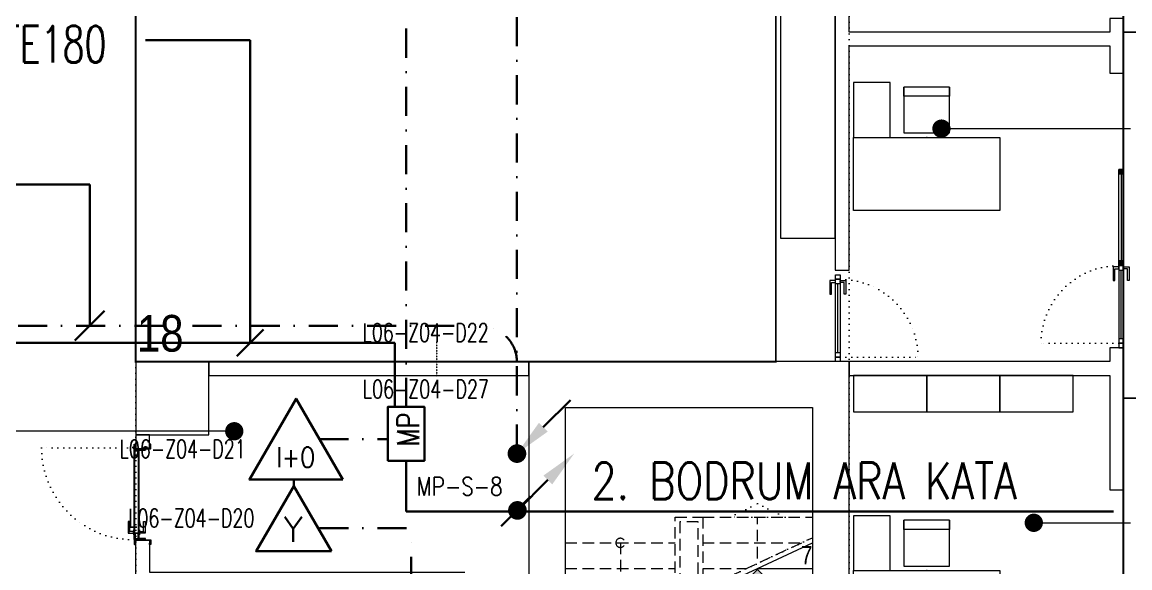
# Model space of a CAD drawing. Header units: metres. Extents: x -19121 to 152404, y -12107 to 29421.
# Drawn here: x 3536 to 4747, y 3055 to 3651 of the extents above; entities that cross this region are included whole.
import ezdxf
from ezdxf.enums import TextEntityAlignment as Align

# ---------------------------------------------------------------- set-up
doc = ezdxf.new("R2010")
doc.units = ezdxf.units.M
doc.header["$LTSCALE"] = 50
doc.header["$MEASUREMENT"] = 0
for name, pattern in [('DASHDOT', [25.4, 12.7, -6.35, 0, -6.35]), ('DOT2', [0.125, 0, -0.125]), ('DOT5', [0.75, 0, -0.75]), ('HIDDEN', [0.375, 0.25, -0.125])]:
    doc.linetypes.add(name, pattern=pattern)
doc.layers.get('0').update_dxf_attribs({"color": 9, "lineweight": 9})
for name, color, linetype, lineweight in [('00', 9, 'Continuous', 9), ('01', 9, 'Continuous', 9), ('05', 9, 'Continuous', 9), ('06B', 9, 'Continuous', 9), ('06D', 9, 'Continuous', 9), ('10', 9, 'Continuous', 9), ('15', 9, 'Continuous', 9), ('19', 9, 'Continuous', 9), ('19D', 9, 'DOT2', 9), ('20', 9, 'DOT2', 9), ('21', 9, 'Continuous', 9), ('21_mahal200', 9, 'Continuous', 9), ('E-DEDEKTÖR NUMARALARI', 20, 'Continuous', 30), ('E-KABLO', 7, 'Continuous', 30), ('E-KOMBİNE DEDEKTÖR (ISI+OPTİK DUMAN)', 7, 'Continuous', 30), ('E-OK', 3, 'Continuous', 30), ('E-YAZI', 7, 'Continuous', 30), ('E-YÜKSELTİLMİŞ DÖŞEME İÇİNDE DUMAN DEDEKTÖRÜ', 7, 'Continuous', 30)]:
    doc.layers.add(name, color=color, linetype=linetype, lineweight=lineweight)
doc.styles.add('E-YAZI', font='txttw.shx', dxfattribs={"height": 200})
doc.styles.add('MuuM_TEXT-STANDART', font='ARIALN.TTF')
doc.dimstyles.new('MuuM_DIM200', dxfattribs={"dimscale": 20, "dimtxt": 2, "dimasz": 1, "dimexe": 1, "dimexo": 1, "dimgap": 1, "dimtad": 1, "dimdec": 1, "dimrnd": 0.5, "dimdsep": 46, "dimtxsty": 'MuuM_TEXT-STANDART', "dimblk": 'ARCHTICK', "dimcen": 0, "dimdle": 0.15, "dimclrd": 256, "dimclre": 256, "dimclrt": 256, "dimadec": 0, "dimazin": 0, "dimtfac": 5, "dimtdec": 1, "dimtix": 1, "dimtmove": 2, "dimatfit": 3, "dimldrblk": 'DOT', "dimfxl": 3, "dimfxlon": 1, "dimtolj": 1, "dimlwd": -1, "dimlwe": -1, "dimarcsym": 0})

# ---------------------------------------------------------------- blocks, each defined once
blk = doc.blocks.new('100_KOMBİNE DEDEKTÖR (ISI+OPTİK DUMAN) 085')
at = {"layer": 'E-KOMBİNE DEDEKTÖR (ISI+OPTİK DUMAN)', "color": 4}
blk.add_lwpolyline([(2.55, 0), (0, 4.416), (-2.55, 0)], close=True, dxfattribs=at)
at = {"layer": 'E-KOMBİNE DEDEKTÖR (ISI+OPTİK DUMAN)', "color": 3, "style": 'E-YAZI', "width": 0.8}
blk.add_text('I+O', height=1.1016, dxfattribs=at).set_placement((-0.018, 1.224), align=Align.MIDDLE)
blk = doc.blocks.new('100_YÜKSELTİLMİŞ DÖŞEME İÇİNDE DUMAN DEDEKTÖRÜ 085')
at = {"layer": 'E-YÜKSELTİLMİŞ DÖŞEME İÇİNDE DUMAN DEDEKTÖRÜ', "color": 4}
blk.add_lwpolyline([(2.059, 0), (0, 3.566), (-2.059, 0)], close=True, dxfattribs=at)
at = {"layer": 'E-YÜKSELTİLMİŞ DÖŞEME İÇİNDE DUMAN DEDEKTÖRÜ', "color": 3, "style": 'E-YAZI'}
blk.add_text('Y', height=1.36, dxfattribs=at).set_placement((-0.022, 1.201), align=Align.MIDDLE)
blk = doc.blocks.new('E-MODUL PANOLARI')
at = {"layer": 'E-KABLO', "color": 1}
blk.add_lwpolyline([(-49, 66.9), (49, 66.9), (49, 0), (-49, 0)], close=True, dxfattribs=at)
at = {"layer": 'E-KABLO', "color": 1, "style": 'E-YAZI', "width": 0.8}
blk.add_text('MP', height=40, dxfattribs=at).set_placement((-23, 9.5))
blk = doc.blocks.new('*U239')
at = {"layer": 'E-OK', "color": 3, "linetype": 'Continuous'}
blk.add_line((-97.8, -97.7), (0, 0), dxfattribs=at)
at = {"layer": 'E-OK', "color": 4, "linetype": 'Continuous', "const_width": 30}
blk.add_lwpolyline([(-15, 0, 1), (15, 0, 1)], format="xyb", close=True, dxfattribs=at)
at = {"layer": 'E-OK', "color": 3, "linetype": 'Continuous'}
blk.add_solid([(-83.6, -111.9), (-111.9, -83.6), (-182.7, -182.5)], dxfattribs=at)
blk = doc.blocks.new('*U241')
at = {"layer": 'E-OK', "color": 3, "linetype": 'Continuous'}
blk.add_line((84.9, 84.8), (172.1, 172), dxfattribs=at)
at = {"layer": 'E-OK', "color": 4, "linetype": 'Continuous', "const_width": 30}
blk.add_lwpolyline([(-15, 0, 1), (15, 0, 1)], format="xyb", close=True, dxfattribs=at)
at = {"layer": 'E-OK', "color": 3, "linetype": 'Continuous'}
blk.add_solid([(99, 70.7), (70.7, 99), (0, 0)], dxfattribs=at)
blk = doc.blocks.new('p-kolon_80x80')
blk.add_lwpolyline([(-40, -40), (40, -40), (40, 40), (-40, 40)], close=True)
blk = doc.blocks.new('2.bod.sitatik')
at = {"layer": '01'}
blk.add_lwpolyline([(4130, -5950), (4130, -5950), (4130, -5950), (4130, -5400), (4400, -5400), (4400, -5950), (4400, -5950), (4400, -5950), (4440, -5950), (4440, -5350), (4090, -5350), (4090, -5950), (4130, -5950)], dxfattribs=at)
blk.add_blockref('p-kolon_80x80', (3700, -5390), dxfattribs=at)
blk = doc.blocks.new('p-işyeri')
at = {"color": 0, "const_width": 2}
blk.add_lwpolyline([(200, 0), (200, 700), (-200, 700), (-200, 0)], close=True, dxfattribs=at)
blk = doc.blocks.new('p-sandalye-03')
for points in [[(-5, -25.1), (-5, 24.9), (-55, 24.9), (-55, -25.1), (-5, -25.1)], [(-55, 24.9), (-45, 24.9), (-45, -25.1), (-55, -25.1)]]:
    blk.add_lwpolyline(points)
blk.add_point((0, -0.1))
blk = doc.blocks.new('m-calisma unitesi 02')
at = {"ltscale": 0.5}
blk.add_lwpolyline([(-160, 140), (-160, 80), (-120, 80), (-120, 140)], close=True, dxfattribs=at)
blk.add_lwpolyline([(0, 80), (0, 0), (-160, 0), (-160, 80)], close=True)
at = {"linetype": 'DOT5'}
blk.add_lwpolyline([(-160, 80), (-160, 80)], dxfattribs=at)
at = {"rotation": 270}
blk.add_blockref('p-sandalye-03', (-80, 80), dxfattribs=at)
blk = doc.blocks.new('0_arrowstairs')
blk.add_lwpolyline([(0, 0), (0, -30), (15, 0), (0, 30)], close=True)
blk = doc.blocks.new('p-M01-M02_M03')
at = {"layer": '19'}
h = blk.add_hatch(color=256, dxfattribs=at)
h.dxf.hatch_style = 1
h.paths.add_polyline_path([(186, -201.3), (234, -201.3), (210, -177.2)])
h = blk.add_hatch(color=256, dxfattribs=at)
h.dxf.hatch_style = 1
edge = h.paths.add_edge_path()
edge.add_arc((210, -344), 10, 0, 360)
for points in [[(145, -206.3), (270, -148)], [(145, -206.3), (270, -148)], [(150, -204), (150, -360), (150, -360), (145, -360), (145, -360), (145, -206.3)], [(210, -344), (210, -201.3), (210, -201.3)]]:
    blk.add_lwpolyline(points, dxfattribs=at)
blk.add_lwpolyline([(186, -201.3), (234, -201.3), (210, -177.2)], close=True, dxfattribs=at)
at = {"layer": '19', "linetype": 'Continuous'}
for points in [[(210, -176), (270, -176)], [(150, -204), (270, -204)], [(150, -232), (270, -232)], [(150, -260), (270, -260)], [(150, -288), (270, -288)], [(150, -316), (270, -316)], [(150, -344), (270, -344)]]:
    blk.add_lwpolyline(points, dxfattribs=at)
at = {"layer": '19'}
blk.add_circle((210, -344), 10, dxfattribs=at)
at = {"layer": '19D', "linetype": 'HIDDEN'}
for points in [[(145, -200.7), (145, -125), (125, -125), (125, -125), (125, -387), (120, -387), (120, -120), (120, -120), (150, -120), (150, -198.4)], [(150, -120), (270, -120)], [(210, -165), (210, -120)], [(145, -200.7), (270, -142.4)], [(0, -148), (120, -148)], [(150, -148), (258, -148)], [(0, -176), (120, -176)], [(150, -176), (198, -176)], [(0, -204), (120, -204)], [(0, -232), (120, -232)], [(0, -260), (120, -260)], [(0, -288), (120, -288)], [(0, -316), (120, -316)], [(0, -344), (120, -344)], [(0, -372), (120, -372)]]:
    blk.add_lwpolyline(points, dxfattribs=at)
at = {"layer": '19D'}
blk.add_lwpolyline([(145, -200.7), (270, -142.4)], dxfattribs=at)
at = {"layer": '19D', "linetype": 'HIDDEN', "extrusion": (0, 0, -1)}
blk.add_lwpolyline([(-60, -148), (-60, -372)], dxfattribs=at)
blk.add_circle((-60, -148), 5, dxfattribs=at)
at = {"layer": '19D', "linetype": 'HIDDEN', "extrusion": (0, 0, -1), "zscale": -1, "rotation": 90}
blk.add_blockref('0_arrowstairs', (-210, -120), dxfattribs=at)
at = {"layer": '19D', "linetype": 'HIDDEN', "extrusion": (0, 0, -1), "rotation": 270}
blk.add_blockref('0_arrowstairs', (-60, -372), dxfattribs=at)
blk = doc.blocks.new('prf-10x10')
blk.add_lwpolyline([(-5, -5), (5, -5), (5, 5), (-5, 5)], close=True)
at = {"color": 255}
blk.add_solid([(-5, -5), (5, -5), (-5, 5), (5, 5)], dxfattribs=at)
at = {"layer": '10'}
blk.add_point((0, 0), dxfattribs=at)
blk = doc.blocks.new('*U369')
at = {"layer": '06D'}
blk.add_lwpolyline([(-2.5, 105), (2.5, 105), (2.5, 0), (-2.5, 0)], close=True, dxfattribs=at)
at = {"layer": '15'}
blk.add_lwpolyline([(0, 100), (0, 5)], dxfattribs=at)
at = {"layer": '10', "xscale": 0.5, "yscale": 0.5, "rotation": 90}
for p in [(0, 102.5), (0, 2.5)]:
    blk.add_blockref('prf-10x10', p, dxfattribs=at)
blk = doc.blocks.new('p-al-01')
at = {"layer": '06B'}
for points in [[(27, 4.3), (27, 10.6), (42, 10.6), (42, 8.7), (29.3, 8.7), (29.3, 8.7), (29.3, 4.3), (27, 4.3)], [(27, -0.7), (27, -6.9), (42, -6.9), (42, -5), (29.3, -5), (29.3, -5), (29.3, -0.7), (27, -0.7)]]:
    blk.add_lwpolyline(points, dxfattribs=at)
at = {"layer": '06D'}
for p, q in [((115.7, 4.3), (28.8, 4.3)), ((28.8, -0.7), (115.7, -0.7))]:
    blk.add_line(p, q, dxfattribs=at)
at = {"layer": '10'}
for points in [[(25.7, -0.7), (25.7, 4.3), (20.7, 4.3), (20.7, -0.7)], [(30.7, -0.7), (30.7, 4.3), (25.7, 4.3), (25.7, -0.7)], [(110.7, -0.7), (110.7, 4.3), (105.7, 4.3), (105.7, -0.7)], [(115.7, -0.7), (115.7, 4.3), (110.7, 4.3), (110.7, -0.7)]]:
    blk.add_lwpolyline(points, close=True, dxfattribs=at)
at = {"layer": '15'}
blk.add_lwpolyline([(105.7, 1.8), (30.7, 1.8)], dxfattribs=at)
at = {"layer": '20'}
blk.add_lwpolyline([(110.7, -0.7), (110.7, -85.7)], dxfattribs=at)
blk.add_arc((110.7, -0.7), 85, 180, 270, dxfattribs=at)
blk = doc.blocks.new('gr-p-barel kilitli kapı kolu')
at = {"flags": 128}
for points in [[(-0.9, 0.8), (-0.9, 4.9), (-11.7, 4.9), (-11.7, 6.7), (0.9, 6.7), (0.9, 0.8)], [(-0.8, 5), (0.8, 6.6)]]:
    blk.add_lwpolyline(points, dxfattribs=at)
blk.add_lwpolyline([(-2.75, 0), (-2.75, 0.7), (2.75, 0.7), (2.75, 0)])
blk.add_lwpolyline([(-1.3, 0.7), (1.3, 0.7), (1.3, 0.8), (-1.3, 0.8)], close=True)
blk = doc.blocks.new('prf-scr2')
at = {"linetype": 'DOT2', "ltscale": 10}
blk.add_line((0, 0.2), (0, -1.1), dxfattribs=at)
for p, q in [((-0.1, -0.2), (0.1, -0.3)), ((0.1, -0.2), (-0.1, -0.2)), ((0.1, -0.3), (-0.1, -0.3)), ((-0.1, -0.3), (0.1, -0.4)), ((0.1, -0.4), (-0.1, -0.4)), ((0.1, -0.5), (-0.1, -0.4)), ((-0.1, -0.4), (0.1, -0.4)), ((0.1, -0.6), (-0.1, -0.5)), ((-0.1, -0.5), (0.1, -0.5)), ((-0.1, -0.6), (0.1, -0.7)), ((0.1, -0.6), (-0.1, -0.6)), ((-0.1, -0.6), (0.1, -0.6)), ((-0.1, -0.7), (0.1, -0.8)), ((0.1, -0.7), (-0.1, -0.7)), ((-0.1, -0.8), (0.1, -0.8)), ((0.1, -0.8), (-0.1, -0.8)), ((0.1, -0.2), (0, -0.1)), ((0, -0.2), (0.1, -0.2))]:
    blk.add_line(p, q)
blk.add_lwpolyline([(0.2, 0), (-0.2, 0), (-0.2, 0), (-0.1, -0.1), (0.1, -0.1), (0.2, 0), (0.2, 0)], close=True)
for points in [[(0.2, 0), (-0.2, 0)], [(-0.1, -0.1), (-0.1, -0.2), (-0.1, -0.2), (-0.1, -0.2), (-0.1, -0.2), (-0.1, -0.3), (-0.1, -0.3), (-0.1, -0.3), (-0.1, -0.3), (-0.1, -0.4), (-0.1, -0.4), (-0.1, -0.4), (-0.1, -0.4), (-0.1, -0.4), (-0.1, -0.5), (-0.1, -0.5), (-0.1, -0.5), (-0.1, -0.5), (-0.1, -0.5), (-0.1, -0.5), (-0.1, -0.6), (-0.1, -0.6), (-0.1, -0.6), (-0.1, -0.6), (-0.1, -0.6), (-0.1, -0.7), (-0.1, -0.7), (-0.1, -0.7), (-0.1, -0.7), (-0.1, -0.7), (-0.1, -0.8), (-0.1, -0.8), (-0.1, -0.8), (-0.1, -0.8), (0, -0.9), (0, -0.9), (0, -0.9), (0.1, -0.8), (0.1, -0.8), (0.1, -0.7), (0.1, -0.7), (0.1, -0.7), (0.1, -0.7), (0.1, -0.7), (0.1, -0.7), (0.1, -0.6), (0.1, -0.6), (0.1, -0.6), (0.1, -0.6), (0.1, -0.6), (0.1, -0.5), (0.1, -0.5), (0.1, -0.5), (0.1, -0.5), (0.1, -0.4), (0.1, -0.4), (0.1, -0.4), (0.1, -0.4), (0.1, -0.4), (0.1, -0.3), (0.1, -0.3), (0.1, -0.3), (0.1, -0.3), (0.1, -0.3), (0.1, -0.3), (0.1, -0.2), (0.1, -0.2), (0.1, -0.2), (0.1, -0.2), (0.1, -0.2), (0.1, -0.1)]]:
    blk.add_lwpolyline(points)
blk = doc.blocks.new('K-SAC-01')
at = {"layer": '10'}
for points in [[(-4.6, 16.2, -0.414214), (-4.5, 16.3), (-0.1, 16.3, -0.414214), (0, 16.2), (0, 5.9), (0.2, 5.9), (0.2, 16.2, 0.414214), (-0.1, 16.5), (-4.5, 16.5, 0.414214), (-4.8, 16.2), (-4.8, 15.3, 0.414214), (-4.5, 15), (-3.4, 15), (-3.4, 15.2), (-4.5, 15.2, -0.414214), (-4.6, 15.3)], [(104.6, 16.2, 0.414214), (104.5, 16.3), (100.1, 16.3, 0.414214), (100, 16.2), (100, 5.9), (99.8, 5.9), (99.8, 16.2, -0.414214), (100.1, 16.5), (104.5, 16.5, -0.414214), (104.8, 16.2), (104.8, 15.3, -0.414214), (104.5, 15), (103.4, 15), (103.4, 15.2), (104.5, 15.2, 0.414214), (104.6, 15.3)], [(0.2, 10.3, -0.414214), (0.5, 10.6), (1.5, 10.6, -0.414214), (1.8, 10.3), (1.8, 3.9, -0.414214), (1.5, 3.6, -0.414214), (1.2, 3.9), (1.2, 4.8), (0.2, 4.8), (0.2, -1.2, -0.414214), (-0.1, -1.5), (-4.5, -1.5, -0.414214), (-4.8, -1.2), (-4.8, -0.3, -0.414214), (-4.5, 0), (-3.4, 0), (-3.4, -0.2), (-4.5, -0.2, 0.414214), (-4.6, -0.3), (-4.6, -1.2, 0.414214), (-4.5, -1.3), (-0.1, -1.3, 0.414214), (0, -1.2), (0, 5), (1.4, 5), (1.4, 3.9, 0.414214), (1.5, 3.8, 0.414214), (1.6, 3.9), (1.6, 10.3, 0.414214), (1.5, 10.4), (0.5, 10.4, 0.414214), (0.4, 10.3), (0.4, 9.4), (0.2, 9.4)], [(-0.4, -2), (1, -1.4), (1, 1.5), (1.2, 1.5), (1.2, -1.5), (-0.3, -2.2, -14.796002)], [(99.8, 10.3, 0.414214), (99.5, 10.6), (98.5, 10.6, 0.414214), (98.2, 10.3), (98.2, 3.9, 0.414214), (98.5, 3.6, 0.414214), (98.8, 3.9), (98.8, 4.8), (99.8, 4.8), (99.8, -1.2, 0.414214), (100.1, -1.5), (104.5, -1.5, 0.414214), (104.8, -1.2), (104.8, -0.3, 0.414214), (104.5, 0), (103.4, 0), (103.4, -0.2), (104.5, -0.2, -0.414214), (104.6, -0.3), (104.6, -1.2, -0.414214), (104.5, -1.3), (100.1, -1.3, -0.414214), (100, -1.2), (100, 5), (98.6, 5), (98.6, 3.9, -0.414214), (98.5, 3.8, -0.414214), (98.4, 3.9), (98.4, 10.3, -0.414214), (98.5, 10.4), (99.5, 10.4, -0.414214), (99.6, 10.3), (99.6, 9.4), (99.8, 9.4)]]:
    blk.add_lwpolyline(points, format="xyb", close=True, dxfattribs=at)
for points in [[(98.8, 0.1), (98.8, 2.1), (99.1, 2.1), (99.1, 3.2), (1.5, 3.2), (1.5, 2.1), (1.8, 2.1), (1.8, 0.1), (1.5, 0.1), (1.5, 1.9), (1.2, 1.9), (1.2, 3.5), (99.4, 3.5), (99.4, 1.9), (99.1, 1.9), (99.1, 0.1)], [(98.8, 2.1), (98.8, 0.1), (99.4, 0.1), (99.4, -1.5), (1.2, -1.5), (1.2, 0.1), (1.8, 0.1), (1.8, 2.1), (2.1, 2.1), (2.1, -0.1), (1.5, -0.1), (1.5, -1.2), (99.1, -1.2), (99.1, -0.1), (98.5, -0.1), (98.5, 2.1), (98.8, 2.1)]]:
    blk.add_lwpolyline(points, dxfattribs=at)
for points in [[(2.1, 3), (8.1, 3), (8.1, -1), (2.1, -1)], [(2.4, 2.7), (7.8, 2.7), (7.8, -0.7), (2.4, -0.7)], [(98.5, 3), (92.5, 3), (92.5, -1), (98.5, -1)], [(98.2, 2.7), (92.8, 2.7), (92.8, -0.7), (98.2, -0.7)]]:
    blk.add_lwpolyline(points, close=True, dxfattribs=at)
blk.add_circle((-0.9, -2.5), 0.55, dxfattribs=at)
at = {"layer": '20', "linetype": 'HIDDEN'}
for points in [[(-0.2, -1.3), (-0.2, 0), (-1.7, 0), (-1.7, -1.3)], [(-0.4, -2), (-0.4, -0.2), (-1.5, -0.2), (-1.5, -2)]]:
    blk.add_lwpolyline(points, dxfattribs=at)
at = {"layer": '20'}
blk.add_lwpolyline([(-0.9, -2.5), (-0.9, -102.9)], dxfattribs=at)
blk.add_arc((-0.9, -2.5), 100.4, 270, 1.5131, dxfattribs=at)
at = {"layer": '06B'}
blk.add_blockref('gr-p-barel kilitli kapı kolu', (91.4, 3.5), dxfattribs=at)
at = {"layer": '06B', "xscale": -1, "rotation": 180}
blk.add_blockref('gr-p-barel kilitli kapı kolu', (91.4, -1.5), dxfattribs=at)
at = {"layer": '10', "xscale": -1, "rotation": 90}
blk.add_blockref('prf-scr2', (1.5, 1), dxfattribs=at)
at = {"layer": '10', "rotation": 270}
blk.add_blockref('prf-scr2', (99.1, 1.2), dxfattribs=at)
blk = doc.blocks.new('gr-p-birim')
blk.add_lwpolyline([(-0.5, -0.5), (0.5, -0.5), (0.5, 0.5), (-0.5, 0.5)], close=True)
blk = doc.blocks.new('p-birim')
blk.add_lwpolyline([(0, 0), (1, 0), (1, 1), (0, 1)], close=True)
blk = doc.blocks.new('_ArchTick')
at = {"color": 0, "linetype": 'ByBlock', "const_width": 0.15}
blk.add_lwpolyline([(-0.5, -0.5), (0.5, 0.5)], dxfattribs=at)
blk = doc.blocks.new('_Dot')
at = {"color": 0, "linetype": 'ByBlock', "lineweight": -2}
blk.add_line((-0.5, 0), (-1, 0), dxfattribs=at)
at = {"color": 0, "linetype": 'ByBlock', "const_width": 0.5}
blk.add_lwpolyline([(-0.25, 0, 1), (0.25, 0, 1)], format="xyb", close=True, dxfattribs=at)
blk = doc.blocks.new('2.bod.Mimari')
at = {"layer": '00'}
for points in [[(4440, -5250), (4440, -5005), (4725, -5005), (4725, -5035), (4740, -5035), (4740, -4975), (4725, -4975), (4725, -4990), (4440, -4990), (4440, -4730), (4425, -4730), (4425, -5250), (4425, -5250), (4440, -5250), (4440, -5250)], [(4440, -5365), (4725, -5365), (4725, -5490), (4740, -5490), (4740, -5350), (4740, -5335), (4725, -5335), (4725, -5350), (4440, -5350)]]:
    blk.add_lwpolyline(points, close=True, dxfattribs=at)
for points in [[(4020, -5365), (4090, -5365), (4090, -5350), (3740, -5350), (3740, -5365), (4020, -5365)], [(3660, -5445), (3675, -5445), (3675, -5430)], [(3675, -5430), (3660, -5430), (3660, -5445)], [(3660, -5965), (3660, -5545), (3675, -5545), (3675, -5580), (4020, -5580)]]:
    blk.add_lwpolyline(points, dxfattribs=at)
at = {"layer": '20'}
blk.add_lwpolyline([(3660, -6230), (4440, -6230), (4440, -4550), (3660, -4550)], close=True, dxfattribs=at)
for name, p in [('*U369', (4737.5, -5245)), ('p-M01-M02_M03', (4130, -5400))]:
    blk.add_blockref(name, p)
at = {"rotation": 270}
for name, p in [('p-al-01', (4735.65, -5219.33)), ('K-SAC-01', (3660, -5445))]:
    blk.add_blockref(name, p, dxfattribs=at)
at = {"xscale": -1, "rotation": 90}
blk.add_blockref('p-al-01', (4429.6, -5234.33), dxfattribs=at)
at = {"layer": '05', "xscale": 60, "yscale": 450}
blk.add_blockref('p-birim', (4365, -5215), dxfattribs=at)
at = {"layer": '05'}
for p in [(4605, -5185), (4605, -5658.42)]:
    blk.add_blockref('m-calisma unitesi 02', p, dxfattribs=at)
at = {"layer": '05', "xscale": 40, "yscale": 80, "rotation": 270}
for p in [(4485, -5385), (4565, -5385), (4645, -5385)]:
    blk.add_blockref('gr-p-birim', p, dxfattribs=at)
at = {"layer": '06D', "color": 89, "linetype": 'HIDDEN', "true_color": 0x2e4d23, "rotation": 90}
for p in [(5440, -4790), (4360, -5150), (5440, -5190), (5440, -5590)]:
    blk.add_blockref('p-işyeri', p, dxfattribs=at)
at = {"layer": '21', "style": 'MuuM_TEXT-STANDART'}
blk.add_text('18', height=40, dxfattribs=at).set_placement((3712.34, -5351.08), align=Align.BOTTOM_RIGHT)
blk.add_text('7', height=20, dxfattribs=at).set_placement((4400, -5571.47), align=Align.RIGHT)
at = {"layer": '21_mahal200'}
for points in [[(4541.07, -5095.44), (4747.86, -5095.44)], [(3767.79, -5426.1), (3478.88, -5426.1)], [(4642.03, -5526.12), (4747.86, -5526.12)]]:
    blk.add_leader(points, dimstyle='MuuM_DIM200', override={"dimasz": 1, "dimfxl": 10}, dxfattribs=at)

msp = doc.modelspace()

# ---------------------------------------------------------------- linework, layer by layer
at = {"layer": 'E-KABLO', "color": 6, "linetype": 'DASHDOT', "ltscale": 0.05}
for p, q in [((3955.69, 3230.47), (3955.69, 4408.85)), ((3860.93, 3195.23), (3935.62, 3195.23)), ((3832.91, 3143.81), (3832.91, 3151.38)), ((3860.93, 3097.88), (3961.09, 3097.88)), ((3961.09, 2780.6), (3961.09, 3097.88))]:
    msp.add_line(p, q, dxfattribs=at)
at = {"layer": 'E-KABLO', "color": 3, "linetype": 'DASHDOT', "ltscale": 0.05}
for p, q in [((4076.89, 3179.5), (4076.89, 3926.19)), ((3022.57, 3319.22), (4036.89, 3319.22))]:
    msp.add_line(p, q, dxfattribs=at)
at = {"layer": 'E-KABLO'}
for p, q in [((3609.73, 3473.39), (2785.04, 3473.39)), ((3609.73, 3473.39), (3609.73, 3319.22)), ((3625.89, 3335.38), (3593.57, 3303.06)), ((4091.8, 3132.48), (4059.47, 3100.15))]:
    msp.add_line(p, q, dxfattribs=at)
at = {"layer": 'E-KABLO', "color": 5, "linetype": 'Continuous', "ltscale": 0.05}
for p, q in [((3943.3, 3300.49), (3064.4, 3300.49)), ((3943.3, 3230.47), (3943.3, 3300.49)), ((3955.69, 3171.63), (3955.69, 3116.32)), ((3955.69, 3116.32), (4075.64, 3116.32))]:
    msp.add_line(p, q, dxfattribs=at)
at = {"layer": 'E-KABLO'}
msp.add_lwpolyline([(4729.15, 3116.32), (4075.64, 3116.32), (4075.64, 3116.32)], dxfattribs=at)
at = {"layer": 'E-KABLO', "color": 3, "linetype": 'DASHDOT', "ltscale": 0.05}
msp.add_arc((4036.89, 3279.22), 40, 0, 90, dxfattribs=at)
at = {"layer": 'E-YAZI', "color": 3}
for p, q in [((3670.62, 3631.33), (3785.1, 3631.33)), ((3785.1, 3300.49), (3785.1, 3631.33)), ((3799.65, 3315.04), (3770.56, 3285.95))]:
    msp.add_line(p, q, dxfattribs=at)

# ---------------------------------------------------------------- block references
for name in ['2.bod.sitatik', '2.bod.Mimari']:
    msp.add_blockref(name, (0, 8630))
at = {"layer": 'E-KABLO', "color": 1, "xscale": 0.6, "yscale": 0.6, "zscale": 0.6, "rotation": 90}
msp.add_blockref('E-MODUL PANOLARI', (3975.77, 3201.05), dxfattribs=at)
at = {"layer": 'E-KOMBİNE DEDEKTÖR (ISI+OPTİK DUMAN)', "xscale": 20, "yscale": 20, "zscale": 20}
msp.add_blockref('100_KOMBİNE DEDEKTÖR (ISI+OPTİK DUMAN) 085', (3835.43, 3151.06), dxfattribs=at)
at = {"layer": 'E-OK', "xscale": -0.34, "yscale": 0.34, "zscale": 0.34}
for name, p, rotation in [('*U241', (4076.89, 3179.5), 270), ('*U239', (4077.43, 3117.42), 90)]:
    msp.add_blockref(name, p, dxfattribs=dict(at, rotation=rotation))
at = {"layer": 'E-YÜKSELTİLMİŞ DÖŞEME İÇİNDE DUMAN DEDEKTÖRÜ', "xscale": 20, "yscale": 20, "zscale": 20}
msp.add_blockref('100_YÜKSELTİLMİŞ DÖŞEME İÇİNDE DUMAN DEDEKTÖRÜ 085', (3832.79, 3072.75), dxfattribs=at)

# ---------------------------------------------------------------- texts
at = {"layer": 'E-DEDEKTÖR NUMARALARI', "style": 'E-YAZI', "width": 0.7}
for s, p in [('L06-Z04-D22', (3908.04, 3301.78)), ('L06-Z04-D27', (3908.29, 3240)), ('L06-Z04-D21', (3642.35, 3174.55)), ('L06-Z04-D20', (3651.79, 3099))]:
    msp.add_text(s, height=20, dxfattribs=at).set_placement(p)
at = {"layer": 'E-KABLO', "color": 4, "style": 'E-YAZI', "width": 0.7}
msp.add_text('.............', height=10, rotation=270, dxfattribs=at).set_placement((3988.7, 3302.26))
at = {"layer": 'E-YAZI', "color": 3, "style": 'E-YAZI'}
for s, height, width, p in [('2x1.5 LIHCH-FE180', 40, 0.7, (3248.92, 3606.77)), ('2. BODRUM ARA KATA', 40, 0.8, (4158.47, 3129.61)), ('MP-S-8', 20, 0.8, (3967.31, 3133.68))]:
    msp.add_text(s, height=height, dxfattribs=dict(at, width=width)).set_placement(p)

doc.saveas('drawing.dxf')
